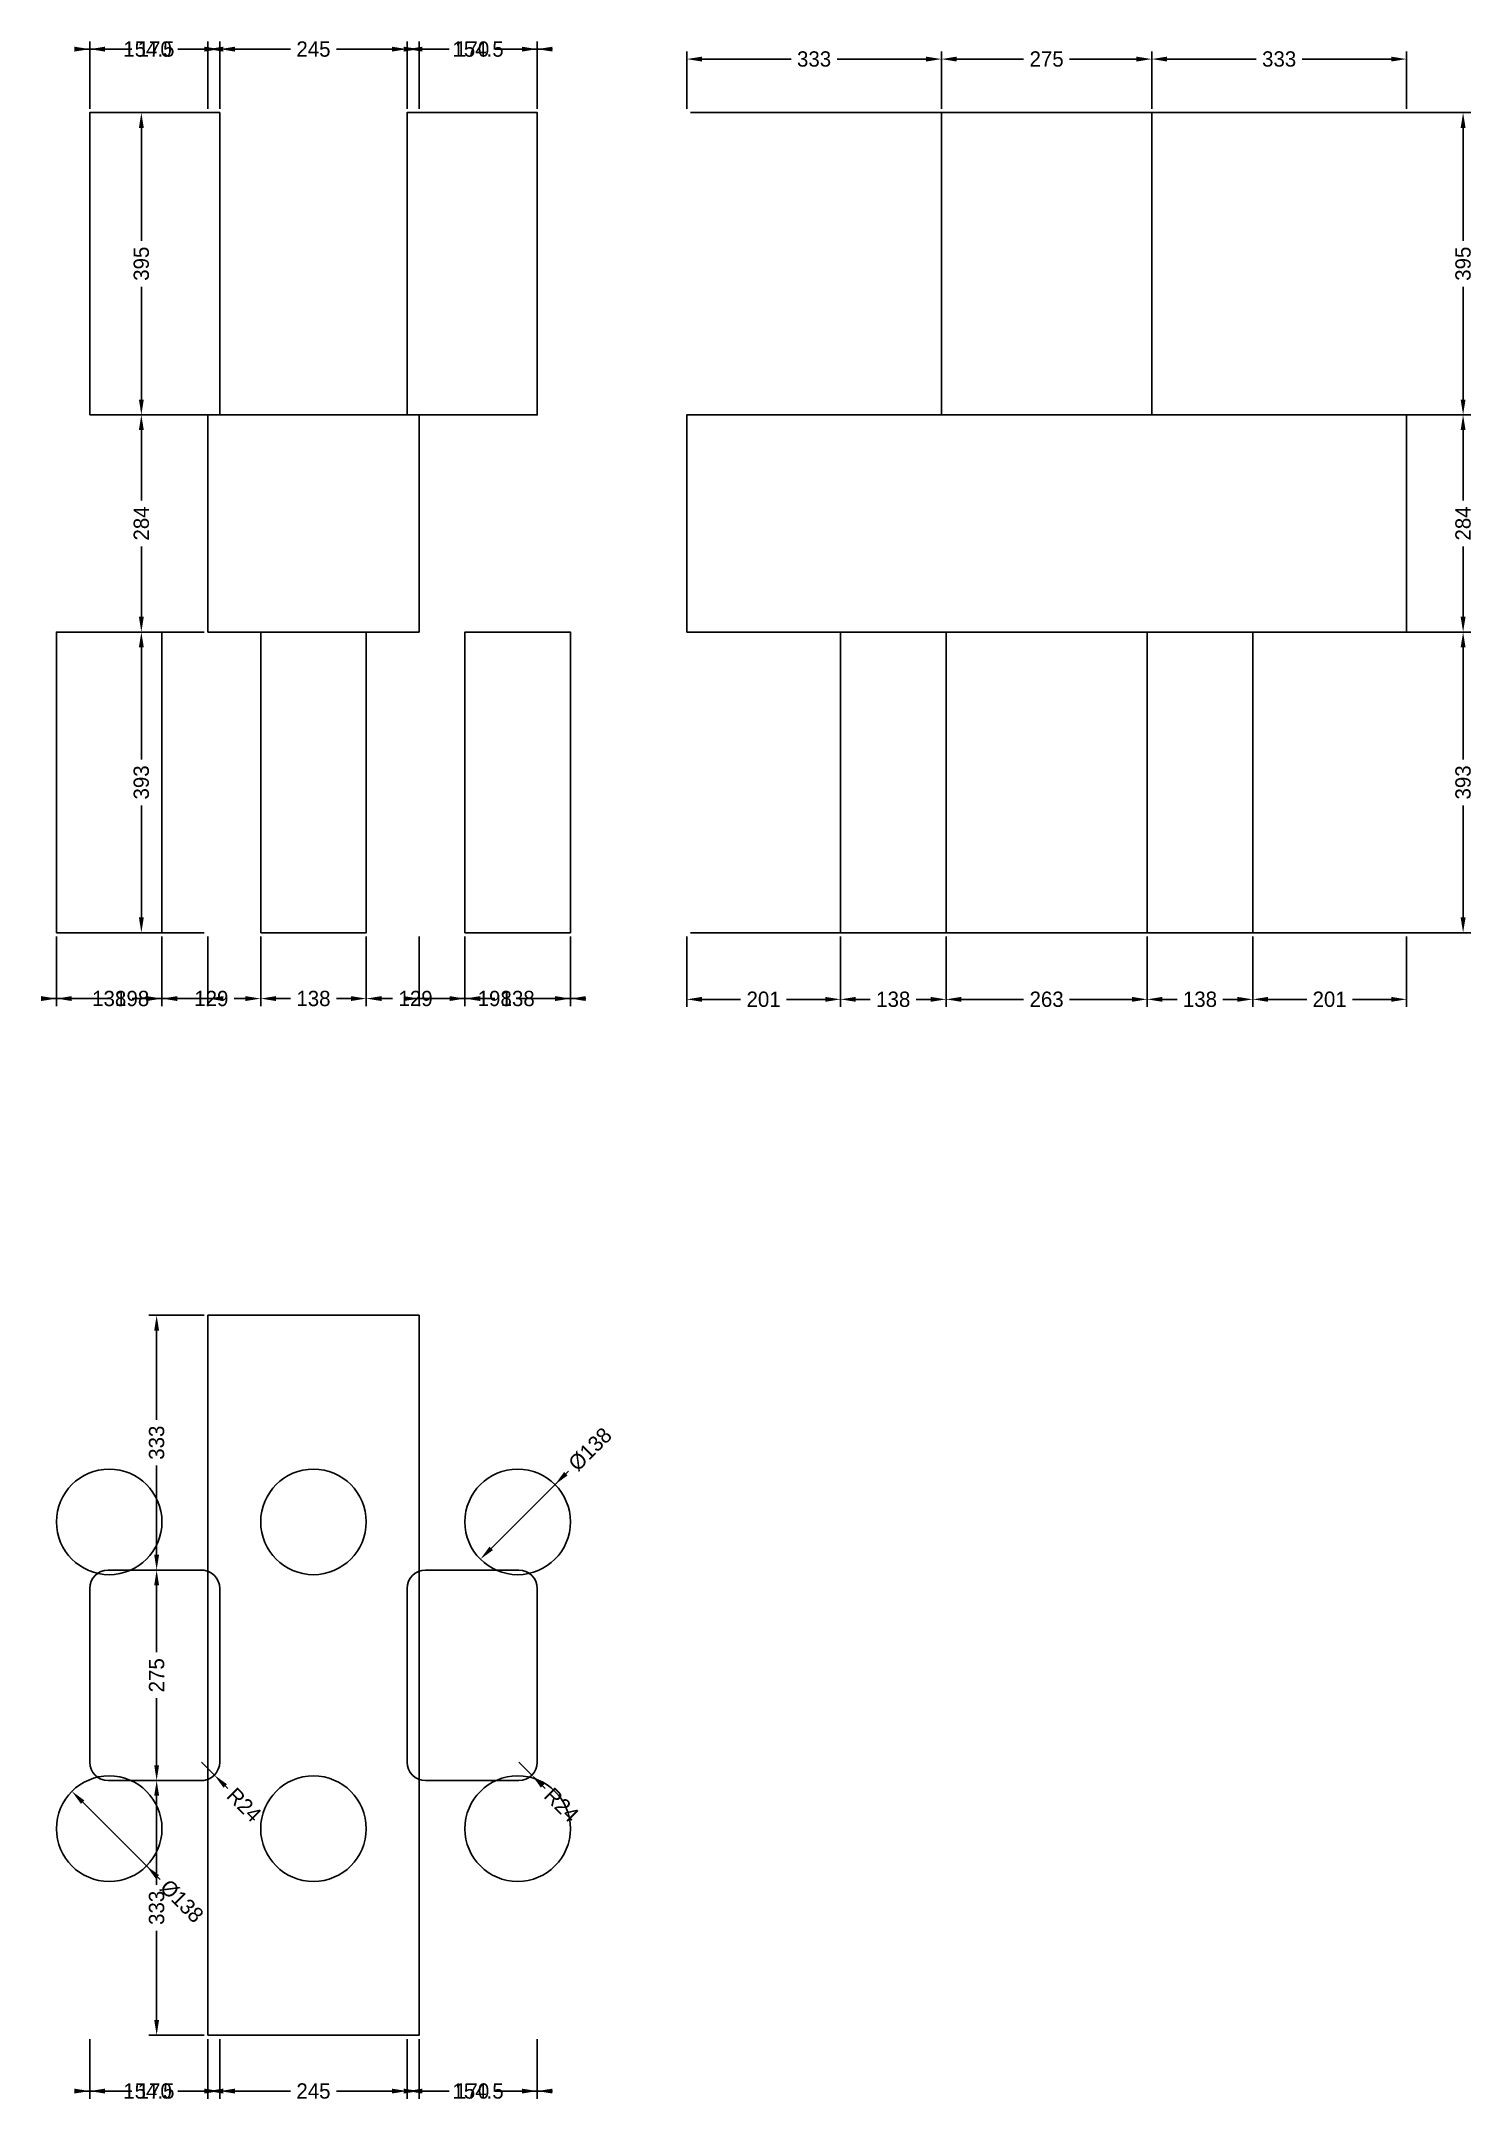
# Model space of a CAD drawing. Header units: metres. Extents: x -218 to 1651, y -83 to 2606.
import ezdxf

# ---------------------------------------------------------------- set-up
doc = ezdxf.new("R2010")
doc.units = ezdxf.units.M
for name, color, linetype in [('chengtai', 7, 'Continuous'), ('dunzhu', 7, 'Continuous'), ('zhuangji', 7, 'Continuous')]:
    doc.layers.add(name, color=color, linetype=linetype)

# ---------------------------------------------------------------- blocks, each defined once
blk = doc.blocks.new('_CLOSEDFILLED')
at = {"color": 0, "linetype": 'BYBLOCK'}
blk.add_solid([(-1, 0.16), (0, 0), (-1, -0.16)], dxfattribs=at)

msp = doc.modelspace()

# ---------------------------------------------------------------- linework, layer by layer
at = {"color": 7}
for p, q in [((-127.2, 2596), (-174.5, 2596)), ((-154.5, 2518), (-154.5, 2606)), ((-154.5, 2518), (-154.5, 2606)), ((-134.5, 2596), (-99.5, 2596)), ((-39.5, 2596), (-4.5, 2596)), ((20, 2596), (-27.2, 2596)), ((0, 2518), (0, 2606)), ((15.5, 2518), (15.5, 2606)), ((15.5, 2518), (15.5, 2606)), ((35.5, 2596), (108, 2596)), ((168, 2596), (240.5, 2596)), ((303.2, 2596), (256, 2596)), ((260.5, 2518), (260.5, 2606)), ((260.5, 2518), (260.5, 2606)), ((276, 2518), (276, 2606)), ((280.5, 2596), (315.5, 2596)), ((375.5, 2596), (410.5, 2596)), ((450.5, 2596), (403.2, 2596)), ((430.5, 2518), (430.5, 2606)), ((430.5, 2518), (430.5, 2606)), ((626, 2518), (626, 2593)), ((646, 2583), (762.5, 2583)), ((822.5, 2583), (939, 2583)), ((959, 2518), (959, 2593)), ((959, 2518), (959, 2593)), ((979, 2583), (1066.5, 2583)), ((1126.5, 2583), (1214, 2583)), ((1234, 2518), (1234, 2593)), ((1234, 2518), (1234, 2593)), ((1254, 2583), (1370.5, 2583)), ((1430.5, 2583), (1547, 2583)), ((1567, 2518), (1567, 2593)), ((-5, 2513), (-97, 2513)), ((631, 2513), (1651, 2513)), ((-87, 2345.5), (-87, 2493)), ((1641, 2345.5), (1641, 2493)), ((-87, 2138), (-87, 2285.5)), ((1641, 2138), (1641, 2285.5)), ((-5, 2118), (-97, 2118)), ((-5, 2118), (-97, 2118)), ((-87, 2006), (-87, 2098)), ((631, 2118), (1651, 2118)), ((631, 2118), (1651, 2118)), ((1641, 2006), (1641, 2098)), ((-87, 1854), (-87, 1946)), ((1641, 1854), (1641, 1946)), ((-5, 1834), (-97, 1834)), ((-5, 1834), (-97, 1834)), ((631, 1834), (1651, 1834)), ((631, 1834), (1651, 1834)), ((-87, 1667.5), (-87, 1814)), ((1641, 1667.5), (1641, 1814)), ((-87, 1461), (-87, 1607.5)), ((1641, 1461), (1641, 1607.5)), ((-198, 1436), (-198, 1345)), ((-198, 1436), (-198, 1345)), ((-5, 1441), (-97, 1441)), ((-60, 1436), (-60, 1345)), ((-60, 1436), (-60, 1345)), ((0, 1436), (0, 1345)), ((69, 1436), (69, 1345)), ((69, 1436), (69, 1345)), ((207, 1436), (207, 1345)), ((207, 1436), (207, 1345)), ((276, 1436), (276, 1345)), ((336, 1436), (336, 1345)), ((336, 1436), (336, 1345)), ((474, 1436), (474, 1345)), ((474, 1436), (474, 1345)), ((626, 1436), (626, 1344)), ((631, 1441), (1651, 1441)), ((827, 1436), (827, 1344)), ((827, 1436), (827, 1344)), ((965, 1436), (965, 1344)), ((965, 1436), (965, 1344)), ((1228, 1436), (1228, 1344)), ((1228, 1436), (1228, 1344)), ((1366, 1436), (1366, 1344)), ((1366, 1436), (1366, 1344)), ((1567, 1436), (1567, 1344)), ((-129, 1355), (-218, 1355)), ((-178, 1355), (-159, 1355)), ((-99, 1355), (-80, 1355)), ((20, 1355), (-69, 1355)), ((-40, 1355), (-25.5, 1355)), ((34.5, 1355), (49, 1355)), ((89, 1355), (108, 1355)), ((168, 1355), (187, 1355)), ((227, 1355), (241.5, 1355)), ((345, 1355), (256, 1355)), ((301.5, 1355), (316, 1355)), ((356, 1355), (375, 1355)), ((494, 1355), (405, 1355)), ((435, 1355), (454, 1355)), ((646, 1354), (696.5, 1354)), ((756.5, 1354), (807, 1354)), ((847, 1354), (866, 1354)), ((926, 1354), (945, 1354)), ((985, 1354), (1066.5, 1354)), ((1126.5, 1354), (1208, 1354)), ((1248, 1354), (1267, 1354)), ((1327, 1354), (1346, 1354)), ((1386, 1354), (1436.5, 1354)), ((1496.5, 1354), (1547, 1354)), ((-5, 941), (-77, 941)), ((-67, 804.5), (-67, 921)), ((-67, 628), (-67, 744.5)), ((467.9, 733.9), (370.4, 636.4)), ((471.5, 737.5), (467.9, 733.9)), ((-5, 608), (-77, 608)), ((-5, 608), (-77, 608)), ((-67, 500.5), (-67, 588)), ((-67, 353), (-67, 440.5)), ((-8.5, 357), (8.5, 340)), ((406.5, 357), (423.5, 340)), ((-5, 333), (-77, 333)), ((-5, 333), (-77, 333)), ((26.1, 322.4), (22.6, 325.9)), ((441.1, 322.4), (437.6, 325.9)), ((-66.1, 207.1), (-163.6, 304.6)), ((-67, 196.5), (-67, 313)), ((-62.5, 203.5), (-66.1, 207.1)), ((-67, 20), (-67, 136.5)), ((-5, 0), (-77, 0)), ((-154.5, -5), (-154.5, -83)), ((-154.5, -5), (-154.5, -83)), ((0, -5), (0, -83)), ((15.5, -5), (15.5, -83)), ((15.5, -5), (15.5, -83)), ((260.5, -5), (260.5, -83)), ((260.5, -5), (260.5, -83)), ((276, -5), (276, -83)), ((430.5, -5), (430.5, -83)), ((430.5, -5), (430.5, -83)), ((-127.2, -73), (-174.5, -73)), ((-134.5, -73), (-99.5, -73)), ((-39.5, -73), (-4.5, -73)), ((20, -73), (-27.2, -73)), ((35.5, -73), (108, -73)), ((168, -73), (240.5, -73)), ((303.2, -73), (256, -73)), ((280.5, -73), (315.5, -73)), ((375.5, -73), (410.5, -73)), ((450.5, -73), (403.2, -73))]:
    msp.add_line(p, q, dxfattribs=at)
at = {"layer": 'chengtai'}
for points in [[(0, 1834), (276, 1834), (276, 2118), (0, 2118), (0, 1834)], [(626, 1834), (1567, 1834), (1567, 2118), (626, 2118), (626, 1834)], [(0, 0), (276, 0), (276, 941), (0, 941), (0, 0)]]:
    msp.add_lwpolyline(points, dxfattribs=at)
at = {"layer": 'Defpoints', "color": 7}
for p in [(-154.5, 2596), (0, 2596), (15.5, 2596), (260.5, 2596), (430.5, 2596), (626, 2583), (959, 2583), (1234, 2583), (-154.5, 2513), (-154.5, 2513), (0, 2513), (0, 2513), (15.5, 2513), (15.5, 2513), (260.5, 2513), (260.5, 2513), (276, 2513), (430.5, 2513), (430.5, 2513), (626, 2513), (626, 2513), (959, 2513), (959, 2513), (1234, 2513), (1234, 2513), (1567, 2513), (-87, 2118), (0, 2118), (0, 2118), (626, 2118), (626, 2118), (1641, 2118), (-87, 1834), (0, 1834), (0, 1834), (626, 1834), (626, 1834), (1641, 1834), (-198, 1441), (-198, 1441), (-87, 1441), (-60, 1441), (-60, 1441), (0, 1441), (0, 1441), (69, 1441), (69, 1441), (207, 1441), (207, 1441), (276, 1441), (336, 1441), (336, 1441), (474, 1441), (474, 1441), (626, 1441), (626, 1441), (827, 1441), (827, 1441), (965, 1441), (965, 1441), (1228, 1441), (1228, 1441), (1366, 1441), (1366, 1441), (1567, 1441), (1641, 1441), (-198, 1355), (-60, 1355), (0, 1355), (69, 1355), (207, 1355), (336, 1355), (474, 1355), (626, 1354), (827, 1354), (965, 1354), (1228, 1354), (1366, 1354), (0, 941), (453.8, 719.8), (405, 671), (-67, 608), (0, 608), (0, 608), (-8.5, 357), (406.5, 357), (-67, 333), (0, 333), (0, 333), (8.5, 340), (423.5, 340), (-129, 270), (-80.2, 221.2), (-154.5, 0), (-154.5, 0), (-67, 0), (0, 0), (0, 0), (15.5, 0), (15.5, 0), (260.5, 0), (260.5, 0), (276, 0), (430.5, 0), (430.5, 0), (-154.5, -73), (0, -73), (15.5, -73), (260.5, -73), (430.5, -73)]:
    msp.add_point(p, dxfattribs=at)
at = {"layer": 'dunzhu'}
for p, q in [((-8.5, 608), (-130.5, 608)), ((406.5, 608), (284.5, 608)), ((-154.5, 584), (-154.5, 357)), ((15.5, 357), (15.5, 584)), ((260.5, 584), (260.5, 357)), ((430.5, 357), (430.5, 584)), ((-130.5, 333), (-8.5, 333)), ((284.5, 333), (406.5, 333))]:
    msp.add_line(p, q, dxfattribs=at)
for points in [[(-154.5, 2118), (15.5, 2118), (15.5, 2513), (-154.5, 2513), (-154.5, 2118)], [(260.5, 2118), (430.5, 2118), (430.5, 2513), (260.5, 2513), (260.5, 2118)], [(959, 2118), (1234, 2118), (1234, 2513), (959, 2513), (959, 2118)]]:
    msp.add_lwpolyline(points, dxfattribs=at)
for centre, start, end in [((-130.5, 584), 90, 180), ((-8.5, 584), 0, 90), ((284.5, 584), 90, 180), ((406.5, 584), 0, 90), ((-130.5, 357), 180, 270), ((-8.5, 357), 270, 360), ((284.5, 357), 180, 270), ((406.5, 357), 270, 360)]:
    msp.add_arc(centre, 24, start, end, dxfattribs=at)
at = {"layer": 'zhuangji'}
for points in [[(-198, 1441), (-60, 1441), (-60, 1834), (-198, 1834), (-198, 1441)], [(69, 1441), (207, 1441), (207, 1834), (69, 1834), (69, 1441)], [(336, 1441), (474, 1441), (474, 1834), (336, 1834), (336, 1441)], [(827, 1441), (965, 1441), (965, 1834), (827, 1834), (827, 1441)], [(1228, 1441), (1366, 1441), (1366, 1834), (1228, 1834), (1228, 1441)]]:
    msp.add_lwpolyline(points, dxfattribs=at)
for centre in [(-129, 671), (138, 671), (405, 671), (-129, 270), (138, 270), (405, 270)]:
    msp.add_circle(centre, 69, dxfattribs=at)

# ---------------------------------------------------------------- block references
at = {"color": 7, "xscale": 20, "yscale": 20}
for p in [(-154.5, 2596), (15.5, 2596), (260.5, 2596), (276, 2596), (430.5, 2596), (959, 2583), (1234, 2583), (1567, 2583), (-198, 1355), (-60, 1355), (69, 1355), (207, 1355), (276, 1355), (336, 1355), (474, 1355), (827, 1354), (965, 1354), (1228, 1354), (1366, 1354), (1567, 1354), (-154.5, -73), (15.5, -73), (260.5, -73), (276, -73), (430.5, -73)]:
    msp.add_blockref('_CLOSEDFILLED', p, dxfattribs=at)
for p, rotation in [((-154.5, 2596), 180), ((0, 2596), 180), ((15.5, 2596), 180), ((260.5, 2596), 180), ((430.5, 2596), 180), ((626, 2583), 180), ((959, 2583), 180), ((1234, 2583), 180), ((-87, 2513), 90), ((1641, 2513), 90), ((-87, 2118), 270), ((1641, 2118), 270), ((-87, 2118), 90), ((1641, 2118), 90), ((-87, 1834), 270), ((-87, 1834), 90), ((1641, 1834), 270), ((1641, 1834), 90), ((-87, 1441), 270), ((1641, 1441), 270), ((-198, 1355), 180), ((-60, 1355), 180), ((0, 1355), 180), ((69, 1355), 180), ((207, 1355), 180), ((336, 1355), 180), ((474, 1355), 180), ((626, 1354), 180), ((827, 1354), 180), ((965, 1354), 180), ((1228, 1354), 180), ((1366, 1354), 180), ((-67, 941), 90), ((453.8, 719.8), 225.00000000000003), ((-67, 608), 270), ((356.2, 622.2), 225.00000000000003), ((-67, 608), 90), ((-67, 333), 270), ((-67, 333), 90), ((8.5, 340), 134.99999999999994), ((423.5, 340), 135), ((-177.8, 318.8), 135), ((-80.2, 221.2), 135), ((-67, 0), 270), ((-154.5, -73), 180), ((0, -73), 180), ((15.5, -73), 180), ((260.5, -73), 180), ((430.5, -73), 180)]:
    msp.add_blockref('_CLOSEDFILLED', p, dxfattribs=dict(at, rotation=rotation))

# ---------------------------------------------------------------- texts
at = {"color": 7, "char_height": 20, "attachment_point": 5}
for s, insert in [('154.5', (-77.2, 2596)), ('170', (-69.5, 2596)), ('245', (138, 2596)), ('154.5', (353.2, 2596)), ('170', (345.5, 2596)), ('333', (792.5, 2583)), ('275', (1096.5, 2583)), ('333', (1400.5, 2583)), ('138', (-129, 1355)), ('198', (-99, 1355)), ('129', (4.5, 1355)), ('138', (138, 1355)), ('129', (271.5, 1355)), ('198', (375, 1355)), ('138', (405, 1355)), ('201', (726.5, 1354)), ('138', (896, 1354)), ('263', (1096.5, 1354)), ('138', (1297, 1354)), ('201', (1466.5, 1354)), ('154.5', (-77.2, -73)), ('170', (-69.5, -73)), ('245', (138, -73)), ('154.5', (353.2, -73)), ('170', (345.5, -73))]:
    msp.add_mtext(s, dxfattribs=dict(at, insert=insert))
for s, insert, rotation in [('395', (-87, 2315.5), 90), ('395', (1641, 2315.5), 90), ('284', (-87, 1976), 90), ('284', (1641, 1976), 90), ('393', (-87, 1637.5), 90), ('393', (1641, 1637.5), 90), ('333', (-67, 774.5), 90), ('%%c138', (499.8, 765.8), 45), ('275', (-67, 470.5), 90), ('R24', (47.4, 301.1), 315), ('R24', (462.4, 301.1), 315), ('%%c138', (-34.2, 175.2), 315), ('333', (-67, 166.5), 90)]:
    msp.add_mtext(s, dxfattribs=dict(at, insert=insert, rotation=rotation))

doc.saveas('drawing.dxf')
